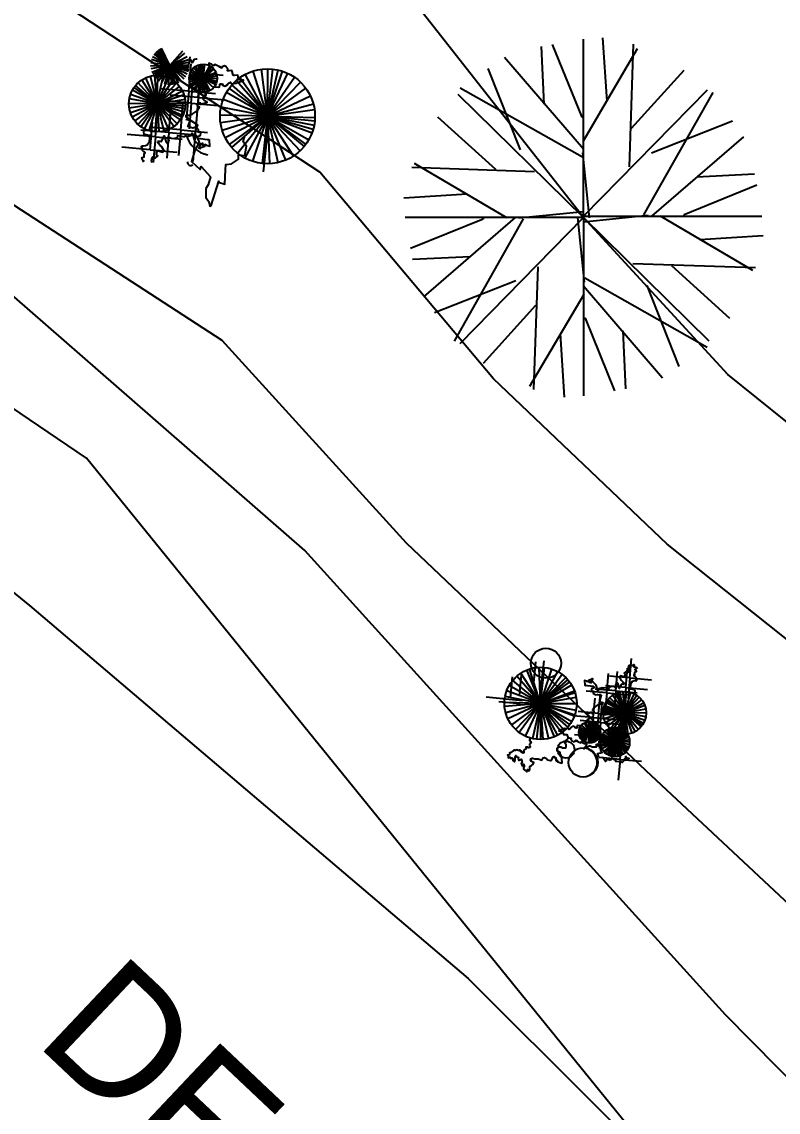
# Model space of a CAD drawing. Header units: millimetres. Extents: x 387 to 811, y 539 to 827.
# Drawn here: x 508.49 to 515.63, y 711.03 to 721.32 of the extents above; entities that cross this region are included whole.
import ezdxf

# ---------------------------------------------------------------- set-up
doc = ezdxf.new("R2010")
doc.units = ezdxf.units.MM
for name, color, linetype in [('12', 115, 'Continuous'), ('cuvas de nível', 51, 'Continuous'), ('TEXTO', 4, 'Continuous'), ('vegetação', 112, 'Continuous')]:
    doc.layers.add(name, color=color, linetype=linetype)

# ---------------------------------------------------------------- blocks, each defined once
blk = doc.blocks.new('T2', base_point=(179.76, 122.92))
for p, q in [((179.76, 122.92), (179.76, 182.32)), ((187.6, 161.67), (186.23, 182.74)), ((166.66, 160.66), (165.76, 179.9)), ((179.27, 156.4), (169.42, 180.59)), ((179.68, 148.48), (197.76, 179.21)), ((179.77, 145.68), (153.43, 176.25)), ((158.72, 145.53), (148.04, 172.54)), ((137.87, 164.08), (179.76, 122.92)), ((179.38, 143.01), (138.6, 166.06)), ((150.5, 138.92), (131.2, 156.4)), ((179.76, 156.27), (179.27, 156.4)), ((181.73, 122.9), (179.52, 144.47)), ((163.39, 138.18), (122.51, 139.57))]:
    blk.add_line(p, q)
blk = doc.blocks.new('AHUA1PL2')
for p, q in [((0, 0), (0, 1.683)), ((0.222, 1.098), (0.183, 1.695)), ((-0.371, 1.069), (-0.397, 1.614)), ((-0.014, 0.948), (-0.293, 1.634)), ((-0.002, 0.724), (0.51, 1.595)), ((0, 0.645), (-0.746, 1.511)), ((-0.596, 0.641), (-0.899, 1.406)), ((-1.187, 1.166), (0, 0)), ((-0.011, 0.569), (-1.166, 1.222)), ((-0.829, 0.453), (-1.376, 0.948)), ((0, 0.945), (-0.014, 0.948)), ((0.056, -0.001), (-0.007, 0.61)), ((-0.464, 0.432), (-1.622, 0.472))]:
    blk.add_line(p, q)
at = {"xscale": 0.02833333322, "yscale": 0.02833333322, "zscale": 0.02833333322}
for p, rotation in [((0, 0.015), 269.9999999999999), ((0, 0), 89.99999999999999), ((0, 0), 180)]:
    blk.add_blockref('T2', p, dxfattribs=dict(at, rotation=rotation))

msp = doc.modelspace()

# ---------------------------------------------------------------- linework, layer by layer
at = {"layer": '12'}
for p, q in [((511.161, 716.333, 99.02), (507.741, 719.313, 99)), ((515.131, 711.953, 99.04), (511.161, 716.333, 99.02)), ((520.501, 706.483, 98.98), (515.131, 711.953, 99.04))]:
    msp.add_line(p, q, dxfattribs=at)
msp.add_polyline3d([(487.437, 731.704, 92.287), (491.131, 729.163, 92.81), (497.321, 724.963, 93.43), (508.561, 715.813, 94.5), (512.701, 712.293, 94.93), (516.331, 708.673, 94.97), (522.573, 702.019, 95.032)], dxfattribs=at)
at = {"layer": 'cuvas de nível'}
for points in [[(526.568, 693.215, 97), (528.531, 695.053, 97), (528.121, 697.003, 97), (527.371, 699.673, 97), (521.601, 707.393, 97), (516.511, 712.263, 97), (514.381, 714.253, 97), (512.121, 716.403, 97), (510.381, 718.313, 97), (505.601, 721.413, 97), (500.631, 724.273, 97), (496.181, 727.863, 97), (491.791, 731.553, 97), (487.531, 735.413, 97), (487.437, 735.532, 97)], [(520.952, 693.215, 96), (519.001, 696.653, 96), (515.971, 700.913, 96), (514.401, 702.783, 96), (513.021, 704.953, 96), (514.551, 710.483, 96), (509.101, 717.203, 96), (504.511, 720.313, 96), (500.021, 723.663, 96), (495.421, 727.253, 96), (490.501, 731.023, 96), (487.437, 733.948, 96)], [(532.553, 693.215, 99), (531.341, 697.813, 99), (531.621, 700.013, 99), (531.031, 705.413, 99), (529.561, 707.053, 99), (526.161, 709.873, 99), (521.001, 713.723, 99), (516.521, 716.893, 99), (515.151, 717.993, 99), (513.791, 719.473, 99), (512.211, 721.483, 99), (507.271, 724.773, 99), (501.951, 727.503, 99), (496.971, 730.733, 99), (496.642, 730.976, 99)], [(531.315, 693.215, 98), (530.321, 699.353, 98), (531.011, 701.363, 98), (530.551, 702.703, 98), (528.321, 705.793, 98), (526.661, 705.913, 98), (523.001, 709.293, 98), (518.941, 712.783, 98), (515.811, 715.413, 98), (514.581, 716.393, 98), (512.941, 717.953, 98), (511.301, 719.903, 98), (506.431, 723.093, 98), (501.291, 725.893, 98), (496.581, 729.303, 98), (496.551, 729.327, 98)]]:
    msp.add_polyline3d(points, dxfattribs=at)
at = {"layer": 'vegetação'}
for p, q in [((509.887, 720.908, 98), (509.781, 721.058, 98)), ((509.887, 720.908, 98), (509.794, 721.066, 98)), ((509.887, 720.908, 98), (509.807, 721.073, 98)), ((509.887, 720.908, 98), (509.713, 720.966, 98)), ((509.887, 720.908, 98), (509.723, 720.989, 98)), ((509.887, 720.908, 98), (509.739, 721.015, 98)), ((509.887, 720.908, 98), (509.745, 721.023, 98)), ((509.887, 720.908, 98), (509.756, 721.036, 98)), ((509.887, 720.908, 98), (509.768, 721.047, 98)), ((509.887, 720.908, 98), (510.008, 721.045, 98)), ((509.887, 720.908, 98), (510.027, 721.026, 98)), ((509.887, 720.908, 98), (510.049, 720.994, 98)), ((509.887, 720.908, 98), (510.049, 720.994, 98)), ((509.887, 720.908, 98), (510.061, 720.964, 98)), ((509.887, 720.908, 98), (509.704, 720.901, 98)), ((509.887, 720.908, 98), (509.706, 720.932, 98)), ((509.887, 720.908, 98), (509.707, 720.877, 98)), ((509.887, 720.908, 98), (509.716, 720.843, 98)), ((509.887, 720.908, 98), (509.725, 720.823, 98)), ((509.887, 720.908, 98), (509.734, 720.809, 98)), ((509.887, 720.908, 98), (509.747, 720.791, 98)), ((509.887, 720.908, 98), (509.76, 720.777, 98)), ((509.887, 720.908, 98), (509.779, 720.761, 98)), ((509.887, 720.908, 98), (509.807, 720.744, 98)), ((509.887, 720.908, 98), (509.837, 720.732, 98)), ((509.887, 720.908, 98), (509.87, 720.726, 98)), ((509.887, 720.908, 98), (510.067, 720.94, 98)), ((509.887, 720.908, 98), (510.07, 720.915, 98)), ((509.887, 720.908, 98), (509.994, 720.76, 98)), ((509.887, 720.908, 98), (509.965, 720.743, 98)), ((509.887, 720.908, 98), (510.051, 720.828, 98)), ((509.887, 720.908, 98), (510.035, 720.801, 98)), ((509.887, 720.908, 98), (510.019, 720.781, 98)), ((509.887, 720.908, 98), (510.019, 720.781, 98)), ((509.887, 720.908, 98), (510.07, 720.899, 98)), ((509.887, 720.908, 98), (510.065, 720.867, 98)), ((509.887, 720.908, 98), (510.068, 720.885, 98)), ((509.887, 720.908, 98), (510.062, 720.855, 98)), ((509.887, 720.908, 98), (509.902, 720.726, 98)), ((509.887, 720.908, 98), (509.919, 720.728, 98)), ((509.887, 720.908, 98), (509.935, 720.732, 98)), ((510.065, 720.666, 98), (510.088, 720.925, 98)), ((510.201, 720.788, 98), (510.081, 720.846, 98)), ((510.201, 720.788, 98), (510.093, 720.867, 98)), ((510.183, 720.925, 98), (510.102, 720.003, 98)), ((510.201, 720.788, 98), (510.109, 720.885, 98)), ((510.201, 720.788, 98), (510.128, 720.899, 98)), ((510.201, 720.788, 98), (510.153, 720.912, 98)), ((510.155, 720.605, 98), (510.178, 720.865, 98)), ((510.201, 720.788, 98), (510.174, 720.918, 98)), ((510.201, 720.788, 98), (510.196, 720.921, 98)), ((510.201, 720.788, 98), (510.218, 720.92, 98)), ((510.201, 720.788, 98), (510.265, 720.905, 98)), ((510.201, 720.788, 98), (510.279, 720.896, 98)), ((510.201, 720.788, 98), (510.295, 720.881, 98)), ((510.201, 720.788, 98), (510.302, 720.875, 98)), ((510.201, 720.788, 98), (510.321, 720.846, 98)), ((510.808, 720.429, 98), (510.672, 720.856, 98)), ((510.808, 720.429, 98), (510.75, 720.874, 98)), ((510.808, 720.429, 98), (510.81, 720.878, 98)), ((510.808, 720.429, 98), (510.857, 720.875, 98)), ((510.808, 720.429, 98), (510.91, 720.866, 98)), ((510.808, 720.429, 98), (510.949, 720.855, 98)), ((509.767, 720.548, 98), (509.587, 720.745, 98)), ((509.767, 720.548, 98), (509.622, 720.772, 98)), ((509.767, 720.548, 98), (509.661, 720.793, 98)), ((509.767, 720.548, 98), (509.703, 720.807, 98)), ((509.767, 720.548, 98), (509.746, 720.814, 98)), ((509.767, 720.548, 98), (509.774, 720.815, 98)), ((509.767, 720.548, 98), (509.822, 720.809, 98)), ((509.767, 720.548, 98), (509.875, 720.792, 98)), ((509.767, 720.548, 98), (509.914, 720.771, 98)), ((509.767, 720.548, 98), (509.949, 720.743, 98)), ((510.201, 720.788, 98), (510.067, 720.794, 98)), ((510.201, 720.788, 98), (510.068, 720.806, 98)), ((510.201, 720.788, 98), (510.068, 720.776, 98)), ((510.201, 720.788, 98), (510.072, 720.824, 98)), ((510.201, 720.788, 98), (510.072, 720.753, 98)), ((510.201, 720.788, 98), (510.08, 720.73, 98)), ((510.089, 720.554, 98), (510.111, 720.813, 98)), ((510.201, 720.788, 98), (510.092, 720.71, 98)), ((510.201, 720.788, 98), (510.108, 720.692, 98)), ((510.201, 720.788, 98), (510.108, 720.692, 98)), ((510.388, 720.814, 98), (510.121, 720.838, 98)), ((510.201, 720.788, 98), (510.126, 720.677, 98)), ((510.201, 720.788, 98), (510.147, 720.665, 98)), ((510.201, 720.788, 98), (510.17, 720.658, 98)), ((510.201, 720.788, 98), (510.194, 720.654, 98)), ((510.201, 720.788, 98), (510.326, 720.834, 98)), ((510.201, 720.788, 98), (510.332, 720.811, 98)), ((510.201, 720.788, 98), (510.332, 720.811, 98)), ((510.201, 720.788, 98), (510.331, 720.76, 98)), ((510.201, 720.788, 98), (510.334, 720.787, 98)), ((510.201, 720.788, 98), (510.321, 720.729, 98)), ((510.201, 720.788, 98), (510.325, 720.74, 98)), ((510.201, 720.788, 98), (510.218, 720.655, 98)), ((510.201, 720.788, 98), (510.301, 720.699, 98)), ((510.201, 720.788, 98), (510.263, 720.67, 98)), ((510.201, 720.788, 98), (510.241, 720.66, 98)), ((510.201, 720.788, 98), (510.263, 720.67, 98)), ((510.808, 720.429, 98), (510.513, 720.767, 98)), ((510.808, 720.429, 98), (510.547, 720.793, 98)), ((510.808, 720.429, 98), (510.598, 720.825, 98)), ((510.808, 720.429, 98), (510.999, 720.835, 98)), ((510.808, 720.429, 98), (511.063, 720.798, 98)), ((510.808, 720.429, 98), (511.12, 720.752, 98)), ((510.808, 720.429, 98), (511.12, 720.751, 98)), ((509.767, 720.548, 98), (509.533, 720.676, 98)), ((509.767, 720.548, 98), (509.548, 720.701, 98)), ((509.767, 720.548, 98), (509.563, 720.72, 98)), ((509.767, 720.548, 98), (509.978, 720.711, 98)), ((509.767, 720.548, 98), (510.005, 720.668, 98)), ((510.065, 720.666, 98), (509.798, 720.689, 98)), ((510.065, 720.666, 98), (510.044, 720.424, 98)), ((510.065, 720.666, 98), (510.318, 720.644, 98)), ((510.808, 720.429, 98), (510.42, 720.653, 98)), ((510.808, 720.429, 98), (510.447, 720.695, 98)), ((510.808, 720.429, 98), (510.472, 720.726, 98)), ((510.808, 720.429, 98), (511.169, 720.695, 98)), ((509.767, 720.548, 98), (509.5, 720.549, 98)), ((509.767, 720.548, 98), (509.503, 720.505, 98)), ((509.767, 720.548, 98), (509.504, 720.593, 98)), ((509.767, 720.548, 98), (509.514, 720.462, 98)), ((509.767, 720.548, 98), (509.515, 720.636, 98)), ((509.767, 720.548, 98), (509.532, 720.422, 98)), ((509.767, 720.548, 98), (509.555, 720.385, 98)), ((509.767, 720.548, 98), (509.585, 720.352, 98)), ((509.767, 720.548, 98), (509.614, 720.329, 98)), ((509.767, 720.548, 98), (509.644, 720.311, 98)), ((509.767, 720.548, 98), (509.689, 720.293, 98)), ((509.767, 720.548, 98), (509.689, 720.293, 98)), ((509.767, 720.548, 98), (509.744, 720.282, 98)), ((509.767, 720.548, 98), (510.02, 720.633, 98)), ((509.767, 720.548, 98), (510.03, 720.591, 98)), ((509.767, 720.548, 98), (510.034, 720.552, 98)), ((509.767, 720.548, 98), (510.022, 720.47, 98)), ((509.767, 720.548, 98), (510.03, 720.503, 98)), ((509.767, 720.548, 98), (510.033, 720.528, 98)), ((509.767, 720.548, 98), (509.831, 720.289, 98)), ((509.767, 720.548, 98), (509.873, 720.303, 98)), ((509.767, 720.548, 98), (509.955, 720.358, 98)), ((509.767, 720.548, 98), (509.927, 720.334, 98)), ((509.767, 720.548, 98), (510.001, 720.42, 98)), ((509.767, 720.548, 98), (509.985, 720.394, 98)), ((509.767, 720.548, 98), (509.985, 720.394, 98)), ((509.767, 720.548, 98), (510.009, 720.436, 98)), ((509.767, 720.548, 98), (509.783, 720.281, 98)), ((510.089, 720.554, 98), (509.821, 720.577, 98)), ((509.878, 720.276, 98), (509.901, 720.535, 98)), ((510.155, 720.605, 98), (509.888, 720.629, 98)), ((509.99, 720.3, 98), (510.013, 720.559, 98)), ((510.089, 720.554, 98), (510.068, 720.312, 98)), ((510.089, 720.554, 98), (510.342, 720.532, 98)), ((510.155, 720.605, 98), (510.134, 720.364, 98)), ((510.155, 720.605, 98), (510.408, 720.583, 98)), ((510.808, 720.429, 98), (510.388, 720.586, 98)), ((510.808, 720.429, 98), (511.213, 720.622, 98)), ((510.808, 720.429, 98), (511.241, 720.546, 98)), ((509.75, 720.234, 98), (509.773, 720.494, 98)), ((510.808, 720.429, 98), (510.36, 720.441, 98)), ((510.808, 720.429, 98), (510.368, 720.515, 98)), ((510.808, 720.429, 98), (511.252, 720.492, 98)), ((509.702, 720.114, 98), (509.724, 720.374, 98)), ((510.808, 720.429, 98), (510.364, 720.367, 98)), ((510.808, 720.429, 98), (510.38, 720.295, 98)), ((510.808, 720.429, 98), (510.408, 720.227, 98)), ((510.808, 720.429, 98), (510.447, 720.164, 98)), ((510.808, 720.429, 98), (510.469, 720.136, 98)), ((510.808, 720.429, 98), (510.527, 720.081, 98)), ((510.808, 720.429, 98), (510.594, 720.036, 98)), ((510.808, 720.429, 98), (510.667, 720.004, 98)), ((510.808, 720.429, 98), (510.667, 720.004, 98)), ((510.808, 720.429, 98), (510.759, 719.984, 98)), ((510.769, 719.904, 98), (510.816, 720.338, 98)), ((510.808, 720.429, 98), (510.977, 720.014, 98)), ((510.808, 720.429, 98), (511.154, 720.145, 98)), ((510.808, 720.429, 98), (511.169, 720.164, 98)), ((510.808, 720.429, 98), (511.116, 720.104, 98)), ((510.808, 720.429, 98), (511.169, 720.164, 98)), ((510.808, 720.429, 98), (511.053, 720.054, 98)), ((510.808, 720.429, 98), (511.197, 720.206, 98)), ((510.808, 720.429, 98), (511.228, 720.273, 98)), ((510.808, 720.429, 98), (510.907, 719.992, 98)), ((510.808, 720.429, 98), (511.248, 720.344, 98)), ((510.808, 720.429, 98), (511.239, 720.308, 98)), ((510.808, 720.429, 98), (511.256, 720.418, 98)), ((510.808, 720.429, 98), (511.254, 720.387, 98)), ((510.808, 720.429, 98), (510.826, 719.982, 98)), ((509.75, 720.234, 98), (509.483, 720.258, 98)), ((509.878, 720.276, 98), (509.611, 720.299, 98)), ((509.99, 720.3, 98), (509.723, 720.323, 98)), ((509.75, 720.234, 98), (509.729, 719.993, 98)), ((509.75, 720.234, 98), (510.003, 720.212, 98)), ((509.878, 720.276, 98), (509.857, 720.034, 98)), ((509.878, 720.276, 98), (510.131, 720.254, 98)), ((509.99, 720.3, 98), (509.969, 720.058, 98)), ((509.99, 720.3, 98), (510.243, 720.277, 98)), ((509.702, 720.114, 98), (509.434, 720.138, 98)), ((509.702, 720.114, 98), (509.955, 720.092, 98)), ((513.415, 715.29, 97), (513.379, 714.959, 97)), ((514.228, 715.13, 97), (514.244, 715.314, 97)), ((513.385, 714.89, 97), (513.257, 715.206, 97)), ((513.385, 714.89, 97), (513.282, 715.215, 97)), ((513.336, 715.281, 97), (513.318, 715.084, 97)), ((513.385, 714.89, 97), (513.372, 715.231, 97)), ((513.385, 714.89, 97), (513.423, 715.229, 97)), ((513.385, 714.89, 97), (513.493, 715.214, 97)), ((513.385, 714.89, 97), (513.493, 715.214, 97)), ((513.385, 714.89, 97), (513.549, 715.19, 97)), ((514.094, 715.007, 97), (514.11, 715.191, 97)), ((514.191, 715.039, 97), (514.207, 715.223, 97)), ((513.116, 715.14, 97), (513.099, 714.943, 97)), ((513.385, 714.89, 97), (513.122, 715.107, 97)), ((513.385, 714.89, 97), (513.161, 715.147, 97)), ((513.201, 715.158, 97), (513.184, 714.961, 97)), ((513.385, 714.89, 97), (513.199, 715.176, 97)), ((513.385, 714.89, 97), (513.588, 715.165, 97)), ((513.385, 714.89, 97), (513.623, 715.135, 97)), ((513.385, 714.89, 97), (513.644, 715.113, 97)), ((513.385, 714.89, 97), (513.66, 715.093, 97)), ((514.009, 714.989, 97), (514.025, 715.173, 97)), ((514.228, 715.13, 97), (514.036, 715.147, 97)), ((514.228, 715.13, 97), (514.211, 714.933, 97)), ((514.228, 715.13, 97), (514.432, 715.112, 97)), ((513.385, 714.89, 97), (513.066, 715.009, 97)), ((513.385, 714.89, 97), (513.09, 715.06, 97)), ((513.385, 714.89, 97), (513.679, 715.064, 97)), ((513.385, 714.89, 97), (513.706, 715.008, 97)), ((513.385, 714.89, 97), (513.711, 714.992, 97)), ((514.009, 714.989, 97), (513.816, 715.006, 97)), ((514.094, 715.007, 97), (513.901, 715.024, 97)), ((513.933, 714.795, 97), (513.95, 714.979, 97)), ((514.009, 714.989, 97), (513.991, 714.792, 97)), ((514.191, 715.039, 97), (513.999, 715.055, 97)), ((514.009, 714.989, 97), (514.212, 714.971, 97)), ((514.094, 715.007, 97), (514.077, 714.81, 97)), ((514.094, 715.007, 97), (514.297, 714.989, 97)), ((514.179, 714.8, 97), (514.096, 714.985, 97)), ((514.179, 714.8, 97), (514.098, 714.986, 97)), ((514.179, 714.8, 97), (514.113, 714.992, 97)), ((514.179, 714.8, 97), (514.13, 714.997, 97)), ((514.179, 714.8, 97), (514.166, 715.003, 97)), ((514.191, 715.039, 97), (514.174, 714.841, 97)), ((514.179, 714.8, 97), (514.196, 715.002, 97)), ((514.179, 714.8, 97), (514.238, 714.994, 97)), ((514.179, 714.8, 97), (514.238, 714.994, 97)), ((514.179, 714.8, 97), (514.272, 714.98, 97)), ((514.191, 715.039, 97), (514.395, 715.021, 97)), ((512.873, 714.953, 97), (513.214, 714.916, 97)), ((512.99, 714.907, 97), (513.194, 714.889, 97)), ((513.385, 714.89, 97), (513.044, 714.899, 97)), ((513.385, 714.89, 97), (513.045, 714.861, 97)), ((513.385, 714.89, 97), (513.05, 714.955, 97)), ((513.385, 714.89, 97), (513.056, 714.801, 97)), ((513.385, 714.89, 97), (513.077, 714.743, 97)), ((513.385, 714.89, 97), (513.111, 714.687, 97)), ((513.385, 714.89, 97), (513.148, 714.645, 97)), ((513.385, 714.89, 97), (513.183, 714.615, 97)), ((513.385, 714.89, 97), (513.24, 714.581, 97)), ((513.385, 714.89, 97), (513.308, 714.558, 97)), ((513.385, 714.89, 97), (513.348, 714.551, 97)), ((513.385, 714.89, 97), (513.384, 714.549, 97)), ((513.385, 714.89, 97), (513.722, 714.949, 97)), ((513.385, 714.89, 97), (513.61, 714.633, 97)), ((513.385, 714.89, 97), (513.585, 714.613, 97)), ((513.385, 714.89, 97), (513.641, 714.664, 97)), ((513.385, 714.89, 97), (513.705, 714.771, 97)), ((513.385, 714.89, 97), (513.71, 714.783, 97)), ((513.385, 714.89, 97), (513.681, 714.72, 97)), ((513.385, 714.89, 97), (513.661, 714.688, 97)), ((513.385, 714.89, 97), (513.721, 714.825, 97)), ((513.385, 714.89, 97), (513.727, 714.888, 97)), ((513.385, 714.89, 97), (513.727, 714.888, 97)), ((513.385, 714.89, 97), (513.461, 714.557, 97)), ((513.385, 714.89, 97), (513.514, 714.574, 97)), ((513.385, 714.89, 97), (513.546, 714.588, 97)), ((513.385, 714.89, 97), (513.405, 714.549, 97)), ((513.883, 714.756, 97), (513.899, 714.94, 97)), ((513.951, 714.71, 97), (513.968, 714.894, 97)), ((514.179, 714.8, 97), (514, 714.897, 97)), ((514.179, 714.8, 97), (514.012, 714.917, 97)), ((514.179, 714.8, 97), (514.019, 714.925, 97)), ((514.179, 714.8, 97), (514.036, 714.944, 97)), ((514.179, 714.8, 97), (514.064, 714.968, 97)), ((514.179, 714.8, 97), (514.295, 714.966, 97)), ((514.179, 714.8, 97), (514.317, 714.949, 97)), ((514.179, 714.8, 97), (514.34, 714.924, 97)), ((514.179, 714.8, 97), (514.358, 714.896, 97)), ((513.883, 714.756, 97), (513.69, 714.773, 97)), ((513.933, 714.795, 97), (513.741, 714.812, 97)), ((513.933, 714.795, 97), (513.916, 714.598, 97)), ((513.933, 714.795, 97), (514.137, 714.777, 97)), ((514.179, 714.8, 97), (513.975, 714.797, 97)), ((514.179, 714.8, 97), (513.976, 714.815, 97)), ((514.179, 714.8, 97), (513.976, 714.778, 97)), ((514.179, 714.8, 97), (513.978, 714.834, 97)), ((514.179, 714.8, 97), (513.982, 714.851, 97)), ((514.179, 714.8, 97), (513.983, 714.743, 97)), ((514.179, 714.8, 97), (513.987, 714.867, 97)), ((514.179, 714.8, 97), (513.997, 714.709, 97)), ((514.179, 714.8, 97), (514.016, 714.678, 97)), ((514.179, 714.8, 97), (514.04, 714.651, 97)), ((514.179, 714.8, 97), (514.062, 714.633, 97)), ((514.179, 714.8, 97), (514.096, 714.614, 97)), ((514.179, 714.8, 97), (514.119, 714.605, 97)), ((514.179, 714.8, 97), (514.137, 714.601, 97)), ((514.179, 714.8, 97), (514.161, 714.597, 97)), ((514.179, 714.8, 97), (514.368, 714.874, 97)), ((514.179, 714.8, 97), (514.378, 714.839, 97)), ((514.179, 714.8, 97), (514.382, 714.803, 97)), ((514.179, 714.8, 97), (514.382, 714.803, 97)), ((514.179, 714.8, 97), (514.182, 714.597, 97)), ((514.179, 714.8, 97), (514.209, 714.599, 97)), ((514.179, 714.8, 97), (514.245, 714.608, 97)), ((514.179, 714.8, 97), (514.334, 714.669, 97)), ((514.179, 714.8, 97), (514.308, 714.643, 97)), ((514.179, 714.8, 97), (514.278, 714.622, 97)), ((514.179, 714.8, 97), (514.345, 714.683, 97)), ((514.179, 714.8, 97), (514.357, 714.702, 97)), ((514.179, 714.8, 97), (514.379, 714.767, 97)), ((514.179, 714.8, 97), (514.37, 714.732, 97)), ((513.951, 714.71, 97), (513.759, 714.727, 97)), ((513.848, 714.617, 97), (513.772, 714.685, 97)), ((513.848, 714.617, 97), (513.801, 714.707, 97)), ((513.848, 714.617, 97), (513.801, 714.707, 97)), ((513.848, 714.617, 97), (513.817, 714.714, 97)), ((513.848, 714.617, 97), (513.844, 714.719, 97)), ((513.848, 714.617, 97), (513.861, 714.718, 97)), ((513.848, 714.617, 97), (513.878, 714.715, 97)), ((513.848, 714.617, 97), (513.889, 714.71, 97)), ((513.848, 714.617, 97), (513.905, 714.702, 97)), ((513.848, 714.617, 97), (513.919, 714.69, 97)), ((513.848, 714.617, 97), (513.919, 714.69, 97)), ((513.848, 714.617, 97), (513.931, 714.677, 97)), ((513.883, 714.756, 97), (513.865, 714.559, 97)), ((513.883, 714.756, 97), (514.086, 714.738, 97)), ((513.951, 714.71, 97), (513.934, 714.513, 97)), ((513.951, 714.71, 97), (514.155, 714.692, 97)), ((513.705, 714.597, 97), (513.909, 714.579, 97)), ((513.848, 714.617, 97), (513.747, 714.622, 97)), ((513.848, 714.617, 97), (513.747, 714.605, 97)), ((513.848, 714.617, 97), (513.749, 714.639, 97)), ((513.848, 714.617, 97), (513.751, 714.589, 97)), ((513.848, 714.617, 97), (513.753, 714.654, 97)), ((513.848, 714.617, 97), (513.757, 714.662, 97)), ((513.848, 714.617, 97), (513.757, 714.573, 97)), ((513.848, 714.617, 97), (513.761, 714.566, 97)), ((513.848, 714.617, 97), (513.771, 714.551, 97)), ((513.848, 714.617, 97), (513.784, 714.538, 97)), ((513.848, 714.617, 97), (513.799, 714.528, 97)), ((513.848, 714.617, 97), (513.835, 714.516, 97)), ((513.848, 714.617, 97), (513.94, 714.661, 97)), ((513.848, 714.617, 97), (513.946, 714.644, 97)), ((513.848, 714.617, 97), (513.95, 714.626, 97)), ((513.848, 714.617, 97), (513.93, 714.557, 97)), ((513.848, 714.617, 97), (513.946, 714.59, 97)), ((513.848, 714.617, 97), (513.949, 714.603, 97)), ((513.848, 714.617, 97), (513.94, 714.573, 97)), ((513.848, 714.617, 97), (513.95, 714.613, 97)), ((513.848, 714.617, 97), (513.885, 714.522, 97)), ((513.848, 714.617, 97), (513.852, 714.516, 97)), ((513.848, 714.617, 97), (513.869, 714.518, 97)), ((513.848, 714.617, 97), (513.852, 714.516, 97)), ((513.848, 714.617, 97), (513.904, 714.532, 97)), ((513.848, 714.617, 97), (513.918, 714.543, 97)), ((514.087, 714.525, 97), (513.959, 714.581, 97)), ((514.087, 714.525, 97), (513.962, 714.587, 97)), ((514.087, 714.525, 97), (513.974, 714.607, 97)), ((514.087, 714.525, 97), (513.989, 714.624, 97)), ((514.087, 714.525, 97), (514.007, 714.639, 97)), ((514.087, 714.525, 97), (514.026, 714.651, 97)), ((514.087, 714.525, 97), (514.048, 714.659, 97)), ((514.087, 714.525, 97), (514.07, 714.664, 97)), ((514.087, 714.525, 97), (514.093, 714.664, 97)), ((514.087, 714.525, 97), (514.107, 714.663, 97)), ((514.087, 714.525, 97), (514.125, 714.659, 97)), ((514.087, 714.525, 97), (514.148, 714.65, 97)), ((514.087, 714.525, 97), (514.17, 714.637, 97)), ((514.087, 714.525, 97), (514.184, 714.625, 97)), ((514.087, 714.525, 97), (514.194, 714.615, 97)), ((514.087, 714.525, 97), (514.204, 714.601, 97)), ((514.087, 714.525, 97), (514.21, 714.59, 97)), ((514.087, 714.525, 97), (514.217, 714.575, 97)), ((514.087, 714.525, 97), (513.948, 714.532, 97)), ((514.087, 714.525, 97), (513.948, 714.52, 97)), ((514.087, 714.525, 97), (513.949, 714.545, 97)), ((514.087, 714.525, 97), (513.95, 714.501, 97)), ((514.087, 714.525, 97), (513.954, 714.566, 97)), ((514.087, 714.525, 97), (513.954, 714.483, 97)), ((514.087, 714.525, 97), (513.964, 714.46, 97)), ((514.087, 714.525, 97), (513.964, 714.46, 97)), ((514.087, 714.525, 97), (513.98, 714.436, 97)), ((514.087, 714.525, 97), (513.995, 714.421, 97)), ((514.087, 714.525, 97), (514.015, 714.406, 97)), ((514.087, 714.525, 97), (514.026, 714.4, 97)), ((514.087, 714.525, 97), (514.036, 714.396, 97)), ((514.087, 714.525, 97), (514.058, 714.389, 97)), ((514.087, 714.525, 97), (514.067, 714.387, 97)), ((514.087, 714.525, 97), (514.086, 714.386, 97)), ((514.087, 714.525, 97), (514.224, 714.549, 97)), ((514.087, 714.525, 97), (514.226, 714.53, 97)), ((514.087, 714.525, 97), (514.185, 714.426, 97)), ((514.087, 714.525, 97), (514.2, 714.444, 97)), ((514.087, 714.525, 97), (514.212, 714.463, 97)), ((514.087, 714.525, 97), (514.225, 714.506, 97)), ((514.087, 714.525, 97), (514.219, 714.481, 97)), ((514.087, 714.525, 97), (514.167, 714.411, 97)), ((514.087, 714.525, 97), (514.126, 714.391, 97)), ((514.087, 714.525, 97), (514.111, 714.388, 97)), ((514.087, 714.525, 97), (514.111, 714.388, 97)), ((514.087, 714.525, 97), (514.148, 714.4, 97)), ((514.136, 714.362, 97), (514.152, 714.547, 97)), ((514.136, 714.362, 97), (513.943, 714.379, 97)), ((514.136, 714.362, 97), (514.118, 714.165, 97)), ((514.136, 714.362, 97), (514.339, 714.345, 97))]:
    msp.add_line(p, q, dxfattribs=at)
for points, elevation in [([(510.074, 720.99), (510.063, 720.91), (510.082, 720.966), (510.095, 720.95), (510.093, 720.936), (510.103, 720.94), (510.12, 720.967), (510.12, 720.967), (510.139, 720.97), (510.144, 720.97)], 98), ([(510.312, 720.706), (510.345, 720.703), (510.355, 720.707), (510.357, 720.726), (510.357, 720.731), (510.381, 720.734), (510.39, 720.719), (510.408, 720.712), (510.433, 720.729), (510.434, 720.734), (510.439, 720.743), (510.459, 720.751), (510.459, 720.751), (510.472, 720.731), (510.497, 720.743), (510.511, 720.742), (510.545, 720.753), (510.575, 720.76), (510.58, 720.769), (510.552, 720.771), (510.538, 720.773), (510.534, 720.783), (510.527, 720.817), (510.498, 720.814), (510.489, 720.815), (510.484, 720.816), (510.473, 720.85), (510.469, 720.86), (510.449, 720.857), (510.449, 720.857), (510.43, 720.859), (510.432, 720.873), (510.415, 720.898), (510.401, 720.904), (510.381, 720.896), (510.376, 720.887), (510.311, 720.917), (510.306, 720.908), (510.292, 720.909), (510.283, 720.919), (510.255, 720.931), (510.254, 720.917)], 98), ([(510.352, 720.899), (510.352, 720.895), (510.355, 720.895), (510.358, 720.895), (510.359, 720.895), (510.36, 720.893), (510.362, 720.892), (510.363, 720.891), (510.367, 720.889), (510.368, 720.889), (510.374, 720.887), (510.378, 720.891), (510.378, 720.892), (510.383, 720.897)], 98), ([(509.719, 719.993), (509.716, 720.003), (509.712, 720.013), (509.719, 720.041), (509.734, 720.049), (509.747, 720.034), (509.773, 720.056), (509.76, 720.066), (509.762, 720.095), (509.777, 720.103), (509.819, 720.09), (509.834, 720.103), (509.826, 720.113), (509.817, 720.128), (509.809, 720.143), (509.796, 720.154), (509.774, 720.18), (509.775, 720.194), (509.804, 720.192), (509.826, 720.228), (509.833, 720.246), (509.847, 720.193), (509.864, 720.172), (509.881, 720.199), (509.868, 720.215), (509.87, 720.234), (509.902, 720.221), (509.921, 720.22), (509.96, 720.23), (509.962, 720.249), (509.98, 720.243), (510.023, 720.235), (510.033, 720.243), (510.047, 720.237), (510.086, 720.248), (510.097, 720.271), (510.12, 720.202), (510.155, 720.166), (510.174, 720.159), (510.161, 720.127), (510.215, 720.146), (510.179, 720.173), (510.263, 720.147), (510.259, 720.204), (510.155, 720.218), (510.142, 720.234), (510.177, 720.25), (510.179, 720.273), (510.17, 720.279), (510.155, 720.28), (510.157, 720.299), (510.148, 720.31), (510.131, 720.325), (510.102, 720.318), (510.055, 720.332), (510.061, 720.346), (510.08, 720.397), (510.071, 720.402), (510.057, 720.413), (510.039, 720.42), (510.04, 720.439), (510.064, 720.441), (510.098, 720.448), (510.144, 720.482), (510.166, 720.514), (510.148, 720.525), (510.145, 720.544), (510.161, 720.557), (510.183, 720.546), (510.237, 720.56), (510.21, 720.581), (510.202, 720.592), (510.203, 720.611), (510.203, 720.611), (510.204, 720.62), (510.229, 720.632), (510.226, 720.647)], 98), ([(510.036, 720.401), (510.084, 720.388), (510.146, 720.349), (510.133, 720.301), (510.122, 720.263), (510.164, 720.189), (510.118, 720.098), (510.091, 720.002), (510.174, 719.927), (510.182, 719.956), (510.269, 719.859), (510.247, 719.782), (510.227, 719.747), (510.225, 719.664), (510.232, 719.652), (510.255, 719.625), (510.264, 719.581), (510.276, 719.588), (510.35, 719.816), (510.347, 719.806), (510.405, 719.79), (510.411, 719.923), (510.415, 719.974), (510.469, 719.98), (510.533, 720.024), (510.534, 720.065), (510.594, 720.059), (510.609, 720.148), (510.578, 720.187), (510.595, 720.245)], 98), ([(509.629, 720.001), (509.64, 720.01), (509.631, 720.015), (509.623, 720.035), (509.624, 720.04), (509.643, 720.048), (509.645, 720.072), (509.651, 720.085), (509.634, 720.101), (509.629, 720.106), (509.631, 720.121), (509.618, 720.136), (509.618, 720.146), (509.657, 720.152), (509.672, 720.16), (509.694, 720.192), (509.699, 720.249), (509.68, 720.25), (509.652, 720.257), (509.643, 720.258), (509.64, 720.278), (509.64, 720.282), (509.641, 720.292), (509.642, 720.301)], 98), ([(514.292, 715.23), (514.27, 715.232), (514.27, 715.232), (514.271, 715.246), (514.271, 715.25), (514.268, 715.254), (514.261, 715.255), (514.256, 715.244), (514.253, 715.244), (514.238, 715.246), (514.228, 715.247), (514.22, 715.247), (514.212, 715.233), (514.217, 715.215), (514.22, 715.207), (514.215, 715.186), (514.203, 715.179), (514.194, 715.191), (514.174, 715.175), (514.184, 715.167), (514.182, 715.145), (514.171, 715.139), (514.139, 715.149), (514.127, 715.139), (514.134, 715.131), (514.14, 715.119), (514.146, 715.108), (514.156, 715.1), (514.173, 715.08), (514.172, 715.069), (514.15, 715.071), (514.133, 715.044), (514.129, 715.029), (514.118, 715.07), (514.104, 715.086), (514.092, 715.065), (514.102, 715.054), (514.1, 715.039), (514.076, 715.049), (514.061, 715.05), (514.031, 715.042), (514.03, 715.027), (514.016, 715.032), (513.984, 715.038), (513.976, 715.032), (513.965, 715.036), (513.936, 715.028), (513.927, 715.011), (513.91, 715.063), (513.883, 715.091), (513.869, 715.096), (513.878, 715.121), (513.837, 715.106), (513.864, 715.085), (513.801, 715.105), (513.804, 715.061), (513.883, 715.051), (513.893, 715.039), (513.866, 715.027), (513.865, 715.009), (513.872, 715.005), (513.883, 715.004), (513.881, 714.989), (513.888, 714.981), (513.901, 714.969), (513.924, 714.975), (513.959, 714.964), (513.955, 714.954), (513.94, 714.915), (513.947, 714.911), (513.957, 714.902), (513.972, 714.898), (513.97, 714.883), (513.952, 714.881), (513.926, 714.876), (513.891, 714.85), (513.874, 714.826), (513.888, 714.817), (513.89, 714.803), (513.879, 714.793), (513.861, 714.802), (513.82, 714.791), (513.841, 714.774), (513.847, 714.766), (513.846, 714.752), (513.846, 714.752), (513.845, 714.745), (513.826, 714.735), (513.829, 714.724)], 97), ([(514.299, 715.229), (514.275, 715.21), (514.282, 715.205), (514.288, 715.19), (514.288, 715.187), (514.273, 715.181), (514.271, 715.163), (514.267, 715.152), (514.28, 715.14), (514.283, 715.136), (514.282, 715.125), (514.292, 715.113), (514.292, 715.106), (514.262, 715.101), (514.251, 715.095), (514.234, 715.071), (514.23, 715.028), (514.245, 715.027), (514.266, 715.021), (514.273, 715.02), (514.276, 715.006), (514.275, 715.002), (514.275, 714.995), (514.274, 714.988)], 97), ([(513.763, 714.679), (513.738, 714.681), (513.73, 714.678), (513.729, 714.664), (513.729, 714.66), (513.711, 714.658), (513.704, 714.67), (513.69, 714.675), (513.671, 714.662), (513.671, 714.658), (513.666, 714.651), (513.651, 714.645), (513.651, 714.645), (513.642, 714.661), (513.623, 714.651), (513.612, 714.652), (513.586, 714.644), (513.563, 714.638), (513.559, 714.631), (513.581, 714.629), (513.592, 714.629), (513.595, 714.621), (513.6, 714.595), (513.622, 714.597), (513.629, 714.596), (513.632, 714.596), (513.641, 714.57), (513.644, 714.562), (513.659, 714.564), (513.659, 714.564), (513.673, 714.563), (513.672, 714.552), (513.685, 714.533), (513.696, 714.528), (513.711, 714.534), (513.715, 714.541), (513.764, 714.519), (513.768, 714.526), (513.779, 714.525), (513.785, 714.517), (513.806, 714.508), (513.807, 714.519)], 97), ([(513.285, 714.557), (513.283, 714.555), (513.283, 714.553), (513.283, 714.55), (513.283, 714.547), (513.282, 714.545), (513.285, 714.544), (513.285, 714.54), (513.288, 714.536), (513.29, 714.534), (513.292, 714.53), (513.294, 714.525), (513.296, 714.521), (513.296, 714.517), (513.289, 714.512), (513.289, 714.511), (513.286, 714.51), (513.282, 714.505), (513.281, 714.501), (513.28, 714.496), (513.284, 714.491), (513.288, 714.481), (513.287, 714.477), (513.283, 714.473), (513.274, 714.472), (513.262, 714.478), (513.26, 714.478), (513.247, 714.476), (513.247, 714.471), (513.248, 714.466), (513.249, 714.462), (513.246, 714.457), (513.238, 714.454), (513.228, 714.45), (513.225, 714.443), (513.226, 714.438), (513.228, 714.432), (513.227, 714.423), (513.209, 714.428), (513.203, 714.442), (513.203, 714.442), (513.202, 714.442), (513.2, 714.437), (513.198, 714.437), (513.198, 714.437), (513.196, 714.437), (513.192, 714.44), (513.192, 714.441), (513.192, 714.447), (513.191, 714.448), (513.188, 714.448), (513.186, 714.449), (513.182, 714.447), (513.181, 714.444), (513.175, 714.444), (513.16, 714.453), (513.16, 714.453), (513.162, 714.451), (513.148, 714.444), (513.146, 714.445), (513.141, 714.448), (513.132, 714.45), (513.133, 714.448), (513.132, 714.444), (513.128, 714.44), (513.121, 714.437), (513.12, 714.439), (513.118, 714.435), (513.104, 714.428), (513.091, 714.423), (513.095, 714.418), (513.091, 714.411), (513.089, 714.406), (513.086, 714.402), (513.083, 714.401), (513.08, 714.4), (513.074, 714.401), (513.075, 714.397), (513.077, 714.395), (513.08, 714.392), (513.082, 714.388), (513.08, 714.383), (513.08, 714.378), (513.085, 714.375), (513.09, 714.379), (513.093, 714.381), (513.097, 714.384), (513.099, 714.383), (513.097, 714.379), (513.104, 714.369), (513.105, 714.369), (513.11, 714.372), (513.115, 714.372), (513.129, 714.364), (513.122, 714.352), (513.14, 714.339), (513.145, 714.356), (513.146, 714.379), (513.147, 714.395), (513.153, 714.399), (513.155, 714.397), (513.157, 714.386), (513.161, 714.385), (513.171, 714.384), (513.173, 714.383), (513.176, 714.374), (513.175, 714.37), (513.177, 714.36), (513.183, 714.352), (513.189, 714.356), (513.199, 714.36), (513.201, 714.363), (513.209, 714.344), (513.212, 714.337), (513.207, 714.331), (513.203, 714.325), (513.213, 714.3), (513.215, 714.309), (513.221, 714.309), (513.225, 714.303), (513.228, 714.297), (513.225, 714.291), (513.225, 714.275), (513.23, 714.265), (513.255, 714.244), (513.254, 714.257), (513.263, 714.265), (513.269, 714.253), (513.28, 714.258), (513.284, 714.273), (513.283, 714.291), (513.287, 714.299), (513.3, 714.305), (513.315, 714.317), (513.32, 714.332), (513.305, 714.338), (513.298, 714.341), (513.289, 714.358), (513.297, 714.369), (513.309, 714.373), (513.331, 714.368), (513.361, 714.366), (513.396, 714.353), (513.401, 714.36), (513.404, 714.363), (513.409, 714.375), (513.422, 714.379), (513.436, 714.374), (513.441, 714.369), (513.452, 714.357), (513.475, 714.35), (513.486, 714.351), (513.492, 714.356), (513.496, 714.368), (513.497, 714.378), (513.506, 714.384), (513.525, 714.379), (513.53, 714.37), (513.539, 714.35), (513.549, 714.34), (513.586, 714.327), (513.59, 714.335), (513.582, 714.39), (513.574, 714.406), (513.571, 714.427), (513.557, 714.433), (513.544, 714.438), (513.542, 714.448), (513.543, 714.468), (513.554, 714.479), (513.58, 714.478), (513.591, 714.472), (513.623, 714.471), (513.626, 714.484), (513.626, 714.498), (513.615, 714.514), (513.624, 714.52), (513.628, 714.544), (513.646, 714.555)], 97), ([(513.285, 714.545), (513.282, 714.541), (513.285, 714.535), (513.288, 714.53), (513.294, 714.522), (513.294, 714.517)], 97), ([(513.733, 714.532), (513.733, 714.535), (513.731, 714.535), (513.728, 714.535), (513.727, 714.535), (513.727, 714.537), (513.726, 714.537), (513.724, 714.538), (513.721, 714.54), (513.721, 714.54), (513.716, 714.541), (513.713, 714.538), (513.713, 714.538), (513.709, 714.534)], 97), ([(514.182, 714.395), (514.192, 714.379), (514.22, 714.37), (514.212, 714.367), (514.176, 714.366), (514.175, 714.352), (514.155, 714.332), (514.141, 714.337), (514.137, 714.337), (514.094, 714.341), (514.095, 714.351), (514.084, 714.356), (514.057, 714.377), (514.048, 714.356), (514.04, 714.353), (514.026, 714.357), (514.023, 714.365), (514.008, 714.359), (514.003, 714.345), (513.999, 714.342), (513.98, 714.369), (513.98, 714.376), (513.934, 714.38), (513.926, 714.417), (513.966, 714.425), (513.953, 714.44), (513.954, 714.484), (513.911, 714.502), (513.909, 714.477), (513.873, 714.476), (513.852, 714.486), (513.845, 714.49), (513.829, 714.477), (513.795, 714.461), (513.821, 714.503), (513.81, 714.511)], 97), ([(513.944, 714.463), (513.953, 714.524), (513.939, 714.482), (513.929, 714.493), (513.93, 714.504), (513.922, 714.501), (513.91, 714.481), (513.91, 714.481), (513.895, 714.478), (513.891, 714.479)], 97), ([(513.312, 714.371), (513.294, 714.366)], 97)]:
    msp.add_lwpolyline(points, dxfattribs=dict(at, elevation=elevation))
for centre, radius in [((510.201, 720.788, 98), 0.133), ((510.808, 720.429, 98), 0.448), ((509.767, 720.548, 98), 0.267), ((513.436, 715.269, 97), 0.142), ((513.385, 714.89, 97), 0.341), ((514.179, 714.8, 97), 0.203), ((513.848, 714.617, 97), 0.102), ((514.087, 714.525, 97), 0.139), ((513.625, 714.454, 97), 0.0799), ((513.787, 714.333, 97), 0.138)]:
    msp.add_circle(centre, radius, dxfattribs=at)
for centre, radius, start, end in [((510.366, 720.723, 98), 0.0104, 64.3864, 207.4939), ((510.374, 720.738, 98), 0.00712, 244.3864, 347.6024), ((510.163, 720.536, 98), 0.0197, 114.0097, 214.1083), ((510.163, 720.538, 98), 0.0177, 342.8659, 114.0097), ((510.219, 720.611, 98), 0.0161, 91.6816, 193.4392), ((510.227, 720.566, 98), 0.00951, 257.3863, 50.1594), ((510.051, 720.426, 98), 0.0118, 150.5027, 249.8456), ((510.071, 720.338, 98), 0.0109, 132.8314, 267.8072), ((509.878, 720.22, 98), 0.0112, 38.5466, 218.0514), ((510.034, 720.235, 98), 0.00811, 52.2283, 167.375), ((510.286, 720.312, 98), 0.25, 195.1038, 260.4803), ((510.095, 720.258, 98), 0.00697, 13.2346, 188.6927), ((510.155, 720.23, 98), 0.00867, 91.4086, 258.5914), ((510.163, 720.286, 98), 0.00683, 140.8772, 310.4756), ((509.628, 720.139, 98), 0.00929, 54.7533, 217.9947), ((509.792, 720.179, 98), 0.0141, 95.309, 233.7331), ((510.171, 720.134, 98), 0.0076, 185.177, 329.616), ((510.162, 720.154, 98), 0.00988, 304.13, 70.8986), ((510.197, 720.166, 98), 0.00698, 62.2483, 263.5908), ((510.231, 720.172, 98), 0.0154, 194.5623, 298.5259), ((510.247, 720.194, 98), 0.0137, 347.1428, 109.0509), ((509.641, 720.083, 98), 0.0119, 290.5153, 102.1789), ((509.779, 720.083, 98), 0.0195, 54.0874, 205.9821), ((510.085, 719.998, 98), 0.0328, 179.5481, 303.6451), ((514.196, 715.202, 97), 0.0234, 321.9917, 28.0083), ((513.825, 715.086, 97), 0.0117, 14.5623, 118.5259), ((513.851, 715.091, 97), 0.00531, 242.2483, 83.5908), ((513.87, 715.115, 97), 0.00579, 5.177, 149.616), ((513.877, 715.1, 97), 0.00752, 124.13, 250.8986), ((514.159, 715.081, 97), 0.0107, 275.309, 53.7331), ((514.17, 715.154, 97), 0.0149, 234.0874, 25.9821), ((514.274, 715.154, 97), 0.00903, 110.5153, 282.1789), ((514.284, 715.111, 97), 0.00708, 234.7533, 37.9947), ((513.813, 715.07, 97), 0.0104, 167.1428, 289.0509), ((513.877, 714.999, 97), 0.0052, 320.8772, 130.4756), ((513.883, 715.042, 97), 0.00661, 271.4086, 78.5914), ((513.929, 715.021, 97), 0.00531, 193.2346, 8.6927), ((513.975, 715.038, 97), 0.00618, 232.2283, 347.375), ((514.094, 715.049, 97), 0.00851, 218.5466, 38.0514), ((513.947, 714.959, 97), 0.0083, 312.8314, 87.8072), ((513.962, 714.893, 97), 0.00899, 330.5027, 69.8456), ((513.828, 714.786, 97), 0.00725, 77.3863, 230.1594), ((513.877, 714.808, 97), 0.0135, 162.8659, 294.0097), ((513.877, 714.809, 97), 0.015, 294.0097, 34.1083), ((513.722, 714.667, 97), 0.00792, 244.3864, 27.4939), ((513.834, 714.752, 97), 0.0123, 271.6816, 13.4392), ((513.716, 714.655, 97), 0.00542, 64.3864, 167.6024), ((513.569, 714.424, 97), 0.0543, 70.3073, 113.504), ((513.114, 714.359, 97), 0.0126, 1.7741, 123.4985), ((513.217, 714.435, 97), 0.0104, 183.5335, 6.4664), ((513.308, 714.355, 97), 0.0163, 92.6779, 261.5677), ((513.511, 714.368, 97), 0.0172, 351.5695, 158.1968), ((513.546, 714.363, 97), 0.0179, 171.5695, 293.5301), ((513.787, 714.332, 97), 0.133, 291.699, 67.5794), ((513.22, 714.298, 97), 0.0151, 311.0696, 145.2349)]:
    msp.add_arc(centre, radius, start, end, dxfattribs=at)

# ---------------------------------------------------------------- block references
msp.add_blockref('AHUA1PL2', (513.791, 719.473, 99), dxfattribs=at)

# ---------------------------------------------------------------- texts
at = {"layer": 'TEXTO'}
msp.add_text('DE MAUÁ', height=1.2, rotation=316.6484, dxfattribs=at).set_placement((508.599, 711.696, 93.866))

doc.saveas('drawing.dxf')
